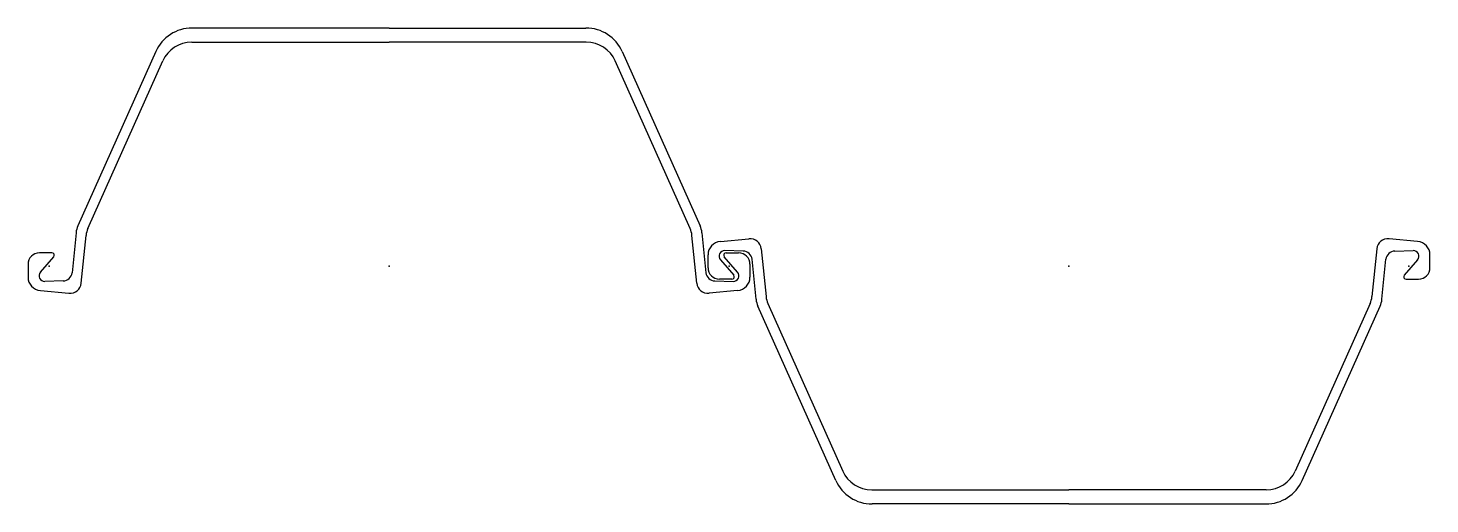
# Model space of a CAD drawing. Extents: x -18 to 1218, y -210 to 210.
import ezdxf

# ---------------------------------------------------------------- set-up
doc = ezdxf.new("R2010")
doc.units = 0
doc.header["$MEASUREMENT"] = 0
doc.layers.get('0').update_dxf_attribs({"color": 5, "linetype": 'CONTINUOUS'})

msp = doc.modelspace()

# ---------------------------------------------------------------- linework, layer by layer
at = {"linetype": 'Continuous'}
for p, q in [((300, 210), (126.19344, 210)), ((300, 210), (473.80655, 210)), ((94.23989, 189.28183), (25.52957, 35.55235)), ((125.92464, 197.5), (300, 197.5)), ((474.07535, 197.5), (300, 197.5)), ((505.7601, 189.28183), (574.47046, 35.55235)), ((34.33994, 33.21313), (100.36187, 180.9256)), ((565.66003, 33.21313), (499.63812, 180.9256)), ((23.88808, 29.38224), (20.34964, -5.98664)), ((28.48618, -15.09461), (32.69825, 27.04135)), ((571.51379, -15.09461), (567.30176, 27.04135)), ((576.11194, 29.38224), (579.65033, -5.98664)), ((592.40887, 21.75603), (617.62653, 24.05851)), ((612.62476, 13.1868), (596.35089, 13.66586)), ((628.48621, 15.09461), (632.69824, -27.04135)), ((1171.51379, 15.09461), (1167.30176, -27.04135)), ((1207.59106, 21.75603), (1182.37354, 24.05851)), ((1187.37524, 13.1868), (1203.64905, 13.66586)), ((-18.5, 1.5), (-18.5, -9.80574)), ((2.63305, 11.5), (-8.5, 11.5)), ((-7.582, -5.40186), (4.14736, 8.19353)), ((581.5, -1.5), (581.5, 9.80574)), ((592.41803, 5.40186), (604.14734, -8.19353)), ((607.58197, -5.40186), (595.85266, 8.19353)), ((597.36694, 11.5), (608.5, 11.5)), ((618.5, 1.5), (618.5, -9.80574)), ((623.88806, -29.38224), (620.34967, 5.98664)), ((1176.11194, -29.38224), (1179.65039, 5.98664)), ((1207.58203, 5.40186), (1195.85266, -8.19353)), ((1218.5, -1.5), (1218.5, 9.80574)), ((602.63306, -11.5), (591.5, -11.5)), ((1197.36694, -11.5), (1208.5, -11.5)), ((-7.59111, -21.75603), (17.62651, -24.05851)), ((12.62478, -13.1868), (-3.64909, -13.66586)), ((607.59113, -21.75603), (582.37347, -24.05851)), ((587.37524, -13.1868), (603.64911, -13.66586)), ((694.23987, -189.28183), (625.52954, -35.55235)), ((634.33997, -33.21313), (700.36188, -180.9256)), ((1165.66003, -33.21313), (1099.63818, -180.9256)), ((1105.76013, -189.28183), (1174.47046, -35.55235)), ((725.92462, -197.5), (900, -197.5)), ((1074.07532, -197.5), (900, -197.5)), ((900, -210), (726.19342, -210)), ((900, -210), (1073.80652, -210))]:
    msp.add_line(p, q, dxfattribs=at)
for centre, radius, start, end in [((126.19344, 175), 35, 90, 155.91746), ((473.80655, 175), 35, 24.08254, 90), ((125.92464, 169.5), 28, 90, 155.91715), ((474.07535, 169.5), 28, 24.08285, 90), ((43.78874, 27.3913), 20, 155.91746, 174.28692), ((52.59907, 25.05199), 20, 155.91716, 174.29146), ((547.40094, 25.05199), 20, 5.70854, 24.08288), ((556.21124, 27.3913), 20, 5.71307, 24.08249), ((593.5, 9.80574), 12, 95.21695, 180), ((596.2038, 8.66803), 5, 88.31418, 220.78595), ((612.3894, 5.19027), 8, 5.71308, 88.31418), ((618.53577, 14.09993), 10, 5.70852, 95.21677), ((1181.46423, 14.09993), 10, 84.78288, 174.29148), ((1187.6106, 5.19027), 8, 91.68582, 174.28688), ((1203.79626, 8.66803), 5, 319.21405, 91.68722), ((1206.5, 9.80574), 12, 0, 84.78334), ((-8.5, 1.5), 10, 90, 180), ((2.63305, 9.5), 2, 319.21419, 90), ((597.36694, 9.5), 2, 90, 220.7864), ((608.5, 1.5), 10, 0, 90), ((-6.5, -9.80574), 12, 180, 264.78311), ((-3.79621, -8.66803), 5, 139.21418, 271.68614), ((12.38938, -5.19027), 8, 271.68615, 354.28692), ((587.6106, -5.19027), 8, 185.71308, 268.31418), ((591.5, -1.5), 10, 180, 270), ((602.63306, -9.5), 2, 270, 40.7864), ((603.7962, -8.66803), 5, 268.31418, 40.78595), ((606.5, -9.80574), 12, 275.21695, 0), ((1197.36694, -9.5), 2, 139.2136, 270), ((1208.5, -1.5), 10, 270, 0), ((18.53577, -14.09993), 10, 264.78311, 354.29147), ((581.46423, -14.09993), 10, 185.70852, 275.21677), ((643.78876, -27.3913), 20, 185.71307, 204.08249), ((652.59906, -25.05199), 20, 185.70854, 204.08288), ((1147.40088, -25.05199), 20, 335.91719, 354.29148), ((1156.2113, -27.3913), 20, 335.91744, 354.28691), ((725.92462, -169.5), 28, 204.08287, 270), ((1074.07532, -169.5), 28, 270, 335.91723), ((726.19342, -175), 35, 204.08254, 270), ((1073.80652, -175), 35, 270, 335.9175)]:
    msp.add_arc(centre, radius, start, end, dxfattribs=at)
for p in [(0, 0), (300, 0), (600, 0), (900, 0), (1200, 0)]:
    msp.add_point(p, dxfattribs=at)

doc.saveas('drawing.dxf')
